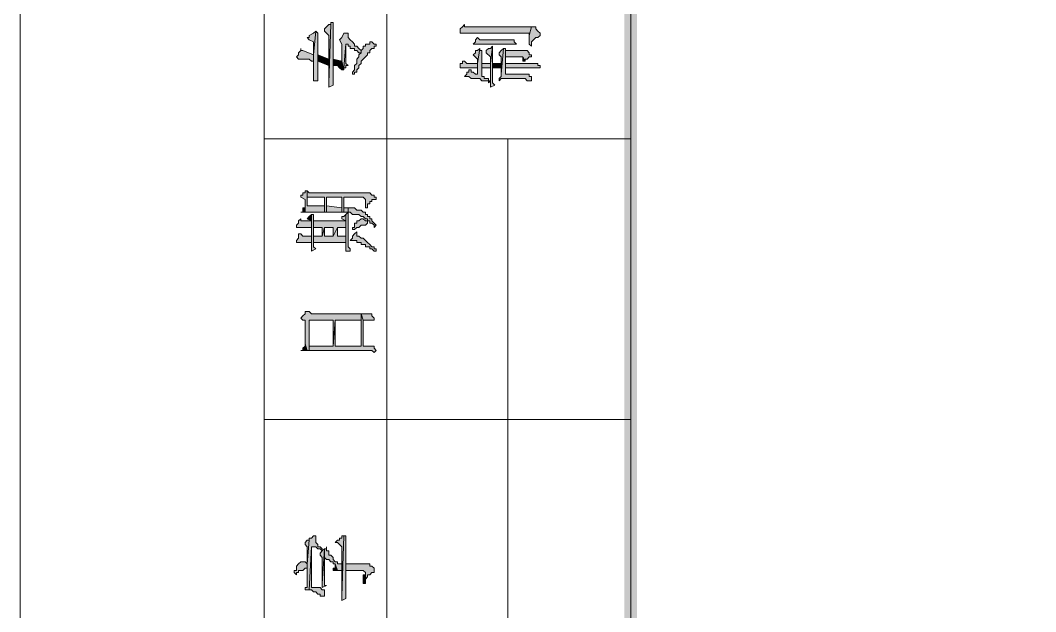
# Model space of a CAD drawing. Header units: millimetres. Extents: x 6 to 291, y 4 to 206.
# Drawn here: x 5.8 to 25.73, y 119.54 to 131.15 of the extents above; entities that cross this region are included whole.
import ezdxf

# ---------------------------------------------------------------- set-up
doc = ezdxf.new("R2010")
doc.units = ezdxf.units.MM
doc.layers.add('C00-00-00', color=7, linetype='Continuous')

msp = doc.modelspace()

# ---------------------------------------------------------------- hatches: boundary and pattern name
at = {"layer": 'C00-00-00'}
h = msp.add_hatch(color=256, dxfattribs=at)
h.dxf.hatch_style = 2
h.paths.add_polyline_path([(17.653, 8.636004), (17.907, 8.89001), (17.653, 201.083336)])
h = msp.add_hatch(color=256, dxfattribs=at)
h.dxf.hatch_style = 2
h.paths.add_polyline_path([(17.907, 8.89001), (17.653, 201.083336), (17.907, 200.787002)])
h = msp.add_hatch(color=256, dxfattribs=at)
h.dxf.hatch_style = 2
h.paths.add_polyline_path([(11.43, 130.810006), (11.472334, 130.767673), (11.557, 130.72534), (11.557, 130.47134), (11.599334, 130.937006), (11.557, 130.894673), (11.472334, 130.85234), (11.472334, 130.810006)])
h = msp.add_hatch(color=256, dxfattribs=at)
h.dxf.hatch_style = 2
h.paths.add_polyline_path([(11.557, 129.963336), (11.641667, 129.963336), (11.641667, 130.89467), (11.599333, 130.937003), (11.557, 130.471336)])
h = msp.add_hatch(color=256, dxfattribs=at)
h.dxf.hatch_style = 2
h.paths.add_polyline_path([(11.768667, 130.937001), (11.853333, 130.852334), (11.853333, 129.921001), (11.895667, 131.064001), (11.853333, 131.064001), (11.811, 131.021668), (11.768667, 130.979334)])
h = msp.add_hatch(color=256, dxfattribs=at)
h.dxf.hatch_style = 2
h.paths.add_polyline_path([(11.853333, 129.836333), (11.938, 129.878667), (11.938, 131.106333), (11.895666, 131.106333), (11.895666, 131.064), (11.853333, 129.921)])
h = msp.add_hatch(color=256, dxfattribs=at)
h.dxf.hatch_style = 2
h.paths.add_polyline_path([(14.435667, 130.894667), (14.478, 130.894667), (15.748, 130.894667), (15.790334, 130.894667), (15.790334, 130.852333), (15.832667, 131.021667), (14.520334, 131.021667), (14.520334, 131.064), (14.478, 131.021667), (14.435667, 130.979333), (14.435667, 130.937)])
h = msp.add_hatch(color=256, dxfattribs=at)
h.dxf.hatch_style = 2
h.paths.add_polyline_path([(15.790333, 130.683004), (15.832667, 130.64067), (15.832667, 130.683004), (15.832667, 130.725337), (15.875, 130.76767), (15.917333, 130.810004), (15.959667, 130.810004), (16.002, 130.852337), (16.002, 130.89467), (15.959667, 130.937004), (15.917333, 130.979337), (15.917333, 131.02167), (15.832667, 131.02167), (15.790333, 130.852337), (15.790333, 130.810004), (15.790333, 130.725337)])
h = msp.add_hatch(color=256, dxfattribs=at)
h.dxf.hatch_style = 2
h.paths.add_polyline_path([(12.064999, 130.767672), (12.107333, 130.683005), (12.107333, 130.344339), (12.149666, 130.175005), (12.149666, 130.217339), (12.191999, 130.683005), (12.234333, 130.683005), (12.234333, 130.640672), (12.276666, 130.640672), (12.276666, 130.598339), (12.318999, 130.598339), (12.361333, 130.598339), (12.361333, 130.556005), (12.403666, 130.556005), (12.445999, 130.513672), (12.488333, 130.513672), (12.488333, 130.556005), (12.445999, 130.598339), (12.403666, 130.640672), (12.361333, 130.640672), (12.361333, 130.683005), (12.318999, 130.725339), (12.276666, 130.767672), (12.234333, 130.810005), (12.234333, 130.894672), (12.191999, 130.894672), (12.149666, 130.894672), (12.107333, 130.810005)])
h = msp.add_hatch(color=256, dxfattribs=at)
h.dxf.hatch_style = 2
h.paths.add_polyline_path([(14.689667, 130.683004), (15.536333, 130.683004), (15.494, 130.725337), (15.494, 130.76767), (14.816667, 130.76767), (14.774333, 130.810004), (14.732, 130.76767), (14.732, 130.725337)])
h = msp.add_hatch(color=256, dxfattribs=at)
h.dxf.hatch_style = 2
h.paths.add_polyline_path([(11.218334, 130.429006), (11.260667, 130.386672), (11.387667, 130.386672), (11.472334, 130.386672), (11.514667, 130.344339), (11.557001, 130.344339), (11.557001, 130.005672), (11.557001, 130.471339), (11.345334, 130.556006), (11.303001, 130.556006), (11.303001, 130.598339), (11.303001, 130.556006), (11.260667, 130.513672), (11.260667, 130.471339)])
h = msp.add_hatch(color=256, dxfattribs=at)
h.dxf.hatch_style = 2
h.paths.add_polyline_path([(12.149666, 130.217334), (12.191999, 130.217334), (12.191999, 130.259668), (12.234333, 130.259668), (12.191999, 130.302001), (12.191999, 130.683001)])
h = msp.add_hatch(color=256, dxfattribs=at)
h.dxf.hatch_style = 2
h.paths.add_polyline_path([(12.319, 130.090339), (12.361334, 130.090339), (12.361334, 130.132673), (12.403667, 130.132673), (12.403667, 130.175006), (12.446, 130.217339), (12.446, 130.259673), (12.488334, 130.302006), (12.488334, 130.344339), (12.530667, 130.386673), (12.573, 130.429006), (12.615334, 130.471339), (12.615334, 130.513673), (12.657667, 130.513673), (12.657667, 130.556006), (12.7, 130.598339), (12.742334, 130.598339), (12.742334, 130.640673), (12.784667, 130.640673), (12.784667, 130.683006), (12.742334, 130.683006), (12.7, 130.725339), (12.657667, 130.725339), (12.657667, 130.683006), (12.615334, 130.683006), (12.573, 130.683006), (12.573, 130.640673), (12.530667, 130.640673), (12.530667, 130.598339), (12.488334, 130.556006), (12.488334, 130.513673), (12.446, 130.471339), (12.446, 130.429006), (12.403667, 130.386673), (12.403667, 130.344339), (12.403667, 130.302006), (12.361334, 130.259673), (12.361334, 130.217339), (12.361334, 130.175006), (12.319, 130.132673)])
h = msp.add_hatch(color=256, dxfattribs=at)
h.dxf.hatch_style = 2
h.paths.add_polyline_path([(14.520334, 130.048005), (14.605, 130.048005), (14.647334, 130.005672), (14.732, 130.005672), (14.816667, 130.005672), (14.859, 129.963338), (14.901334, 129.963338), (14.986, 129.963338), (14.986, 129.921005), (15.028334, 129.963338), (14.986, 129.963338), (14.986, 130.005672), (14.943667, 130.005672), (14.901334, 130.005672), (14.901334, 130.048005), (14.859, 130.048005), (14.859, 130.302005), (14.859, 130.556005), (14.816667, 130.556005), (14.816667, 130.598338), (14.774334, 130.302005), (14.774334, 130.090338), (14.732, 130.090338), (14.689667, 130.132672), (14.647334, 130.132672), (14.647334, 130.175005), (14.605, 130.175005), (14.605, 130.132672), (14.562667, 130.132672), (14.562667, 130.090338)])
h = msp.add_hatch(color=256, dxfattribs=at)
h.dxf.hatch_style = 2
h.paths.add_polyline_path([(14.689667, 130.471332), (14.774333, 130.386665), (14.774333, 130.301999), (14.816667, 130.598332), (14.774333, 130.555999), (14.732, 130.555999), (14.732, 130.513665)])
h = msp.add_hatch(color=256, dxfattribs=at)
h.dxf.hatch_style = 2
h.paths.add_polyline_path([(14.943667, 130.513666), (15.028333, 130.429), (15.028333, 130.302), (15.070667, 130.640666), (15.028333, 130.598333), (14.986, 130.598333), (14.943667, 130.556)])
h = msp.add_hatch(color=256, dxfattribs=at)
h.dxf.hatch_style = 2
h.paths.add_polyline_path([(15.028333, 129.836333), (15.113, 129.878667), (15.070666, 129.921), (15.070666, 130.640667), (15.028333, 130.302), (15.028333, 129.878667)])
h = msp.add_hatch(color=256, dxfattribs=at)
h.dxf.hatch_style = 2
h.paths.add_polyline_path([(15.197666, 129.963336), (15.24, 130.00567), (15.705666, 130.00567), (15.748, 129.963336), (15.832666, 129.963336), (15.832666, 130.00567), (15.832666, 130.048003), (15.790333, 130.048003), (15.790333, 130.090336), (15.748, 130.090336), (15.324666, 130.090336), (15.324666, 130.217336), (15.324666, 130.598336), (15.282333, 130.598336), (15.24, 130.090336), (15.24, 130.048003), (15.197666, 130.00567)])
h = msp.add_hatch(color=256, dxfattribs=at)
h.dxf.hatch_style = 2
h.paths.add_polyline_path([(15.197666, 130.471332), (15.24, 130.428999), (15.24, 130.090332), (15.282333, 130.598332), (15.24, 130.555999), (15.197666, 130.513665)])
h = msp.add_hatch(color=256, dxfattribs=at)
h.dxf.hatch_style = 2
h.paths.add_polyline_path([(15.324666, 130.598335), (15.324666, 130.429001), (15.620999, 130.429001), (15.663333, 130.429001), (15.705666, 130.344335), (15.705666, 130.386668), (15.747999, 130.386668), (15.790333, 130.429001), (15.832666, 130.429001), (15.832666, 130.471335), (15.790333, 130.471335), (15.790333, 130.513668), (15.747999, 130.556001), (15.324666, 130.556001)])
h = msp.add_hatch(color=256, dxfattribs=at)
h.dxf.hatch_style = 2
h.paths.add_polyline_path([(11.641667, 130.471332), (11.641667, 130.344337), (11.853333, 130.259669), (11.853333, 130.386672)])
h = msp.add_hatch(color=256, dxfattribs=at)
h.dxf.hatch_style = 2
h.paths.add_polyline_path([(11.938, 130.386672), (11.938, 130.259672), (12.022666, 130.259672), (12.065, 130.217338), (12.107333, 130.175005), (12.149666, 130.175005), (12.107333, 130.344338)])
h = msp.add_hatch(color=256, dxfattribs=at)
h.dxf.hatch_style = 2
h.paths.add_polyline_path([(14.435667, 130.217334), (14.774334, 130.217334), (14.774334, 130.090334), (14.774334, 130.302001), (14.562667, 130.302001), (14.520334, 130.344334), (14.478, 130.344334), (14.478, 130.302001), (14.435667, 130.302001), (14.435667, 130.259668)])
h = msp.add_hatch(color=256, dxfattribs=at)
h.dxf.hatch_style = 2
h.paths.add_polyline_path([(15.663334, 130.344337), (15.705667, 130.344337), (15.663334, 130.429006)])
h = msp.add_hatch(color=256, dxfattribs=at)
h.dxf.hatch_style = 2
h.paths.add_polyline_path([(14.859, 130.302003), (14.859, 130.217334), (15.028333, 130.217334), (15.028333, 129.921002), (15.028333, 130.302003)])
h = msp.add_hatch(color=256, dxfattribs=at)
h.dxf.hatch_style = 2
h.paths.add_polyline_path([(15.239999, 130.217334), (15.239999, 130.302003), (15.070666, 130.302003), (15.070666, 130.217334)])
h = msp.add_hatch(color=256, dxfattribs=at)
h.dxf.hatch_style = 2
h.paths.add_polyline_path([(15.324666, 130.302003), (15.324666, 130.217336), (15.747999, 130.217336), (16.001999, 130.217336), (16.001999, 130.259669), (15.959666, 130.259669), (15.959666, 130.302003)])
h = msp.add_hatch(color=256, dxfattribs=at)
h.dxf.hatch_style = 2
h.paths.add_polyline_path([(11.303, 127.677333), (11.387667, 127.634999), (11.387667, 127.380999), (11.43, 127.380999), (11.768667, 127.380999), (11.768667, 127.507999), (11.514667, 127.507999), (11.472334, 127.507999), (11.43, 127.507999), (11.43, 127.677333), (11.43, 127.804333), (11.387667, 127.804333), (11.387667, 127.761999), (11.345334, 127.761999), (11.345334, 127.719666), (11.303, 127.719666)])
h = msp.add_hatch(color=256, dxfattribs=at)
h.dxf.hatch_style = 2
h.paths.add_polyline_path([(11.43, 127.804336), (11.43, 127.677336), (11.768667, 127.677336), (11.768667, 127.508002), (11.768667, 127.381002), (11.811, 127.381002), (11.811, 127.677336), (12.107334, 127.677336), (12.107334, 127.465669), (12.107334, 127.381002), (12.149667, 127.381002), (12.149667, 127.677336), (12.530667, 127.677336), (12.573, 127.635002), (12.573, 127.592669), (12.573, 127.465669), (12.615334, 127.465669), (12.615334, 127.508002), (12.615334, 127.550336), (12.657667, 127.550336), (12.657667, 127.592669), (12.7, 127.592669), (12.7, 127.635002), (12.742334, 127.635002), (12.784667, 127.635002), (12.784667, 127.677336), (12.742334, 127.677336), (12.742334, 127.719669), (12.7, 127.719669), (12.657667, 127.762002), (11.472334, 127.762002)])
h = msp.add_hatch(color=256, dxfattribs=at)
h.dxf.hatch_style = 2
h.paths.add_polyline_path([(11.811, 127.381001), (12.107333, 127.381001), (12.107333, 127.465669), (11.811, 127.508004), (11.811, 127.677333)])
h = msp.add_hatch(color=256, dxfattribs=at)
h.dxf.hatch_style = 2
h.paths.add_polyline_path([(12.149666, 127.381001), (12.234334, 127.381001), (12.234334, 127.465669), (12.149666, 127.465669), (12.149666, 127.677333)])
h = msp.add_hatch(color=256, dxfattribs=at)
h.dxf.hatch_style = 2
h.paths.add_polyline_path([(12.573, 127.465669), (12.573, 127.592672), (12.573, 127.550338)])
h = msp.add_hatch(color=256, dxfattribs=at)
h.dxf.hatch_style = 2
h.paths.add_polyline_path([(11.303, 127.381001), (11.387667, 127.381001), (11.387667, 127.508001), (11.387667, 127.465667), (11.345334, 127.465667), (11.345334, 127.423334), (11.345334, 127.381001)])
h = msp.add_hatch(color=256, dxfattribs=at)
h.dxf.hatch_style = 2
h.paths.add_polyline_path([(12.192001, 126.618999), (12.276667, 126.618999), (12.276667, 126.661333), (12.234334, 126.703666), (12.234334, 127.465666), (12.234334, 127.380999), (12.192001, 127.338666)])
h = msp.add_hatch(color=256, dxfattribs=at)
h.dxf.hatch_style = 2
h.paths.add_polyline_path([(12.234334, 127.465669), (12.234334, 127.381002), (12.276667, 127.381002), (12.319001, 127.338669), (12.403667, 127.338669), (12.446001, 127.338669), (12.488334, 127.296336), (12.530667, 127.296336), (12.573001, 127.254002), (12.615334, 127.254002), (12.615334, 127.211669), (12.657667, 127.211669), (12.657667, 127.169336), (12.700001, 127.169336), (12.742334, 127.127002), (12.742334, 127.084669), (12.784667, 127.127002), (12.742334, 127.169336), (12.700001, 127.211669), (12.700001, 127.254002), (12.657667, 127.254002), (12.657667, 127.296336), (12.615334, 127.296336), (12.615334, 127.338669), (12.573001, 127.338669), (12.573001, 127.381002), (12.530667, 127.381002), (12.488334, 127.423336), (12.446001, 127.423336), (12.403667, 127.423336), (12.361334, 127.465669), (12.319001, 127.465669), (12.276667, 127.465669)])
h = msp.add_hatch(color=256, dxfattribs=at)
h.dxf.hatch_style = 2
h.paths.add_polyline_path([(11.218334, 127.084669), (11.514667, 127.084669), (11.514667, 126.915335), (11.514667, 126.703669), (11.514667, 127.211669), (11.303001, 127.211669), (11.303001, 127.254002), (11.260667, 127.211669), (11.260667, 127.169335), (11.218334, 127.127002)])
h = msp.add_hatch(color=256, dxfattribs=at)
h.dxf.hatch_style = 2
h.paths.add_polyline_path([(11.43, 127.254006), (11.514667, 127.211672), (11.514667, 127.338672), (11.472334, 127.296339)])
h = msp.add_hatch(color=256, dxfattribs=at)
h.dxf.hatch_style = 2
h.paths.add_polyline_path([(11.514667, 126.618999), (11.599333, 126.661333), (11.557, 126.703666), (11.557, 127.338666), (11.514667, 127.338666), (11.514667, 126.661333)])
h = msp.add_hatch(color=256, dxfattribs=at)
h.dxf.hatch_style = 2
h.paths.add_polyline_path([(11.557, 127.211672), (11.557, 126.788338), (11.557, 127.084672), (11.726333, 127.084672), (11.726333, 126.915338), (11.768667, 127.084672), (11.938, 127.084672), (11.938, 126.915338), (12.022667, 127.084672), (12.192, 127.084672), (12.192, 127.211672)])
h = msp.add_hatch(color=256, dxfattribs=at)
h.dxf.hatch_style = 2
h.paths.add_polyline_path([(12.107333, 127.254006), (12.191999, 127.211672), (12.191999, 126.915339), (12.191999, 127.338672), (12.149666, 127.296339), (12.107333, 127.296339)])
h = msp.add_hatch(color=256, dxfattribs=at)
h.dxf.hatch_style = 2
h.paths.add_polyline_path([(12.319, 127.042334), (12.361334, 127.042334), (12.403667, 127.084668), (12.446, 127.084668), (12.488334, 127.127001), (12.530667, 127.127001), (12.573, 127.127001), (12.615334, 127.169334), (12.615334, 127.211668), (12.573, 127.211668), (12.530667, 127.254001), (12.488334, 127.254001), (12.446, 127.211668), (12.403667, 127.211668), (12.403667, 127.169334), (12.361334, 127.169334), (12.361334, 127.127001), (12.361334, 127.084668), (12.319, 127.084668)])
h = msp.add_hatch(color=256, dxfattribs=at)
h.dxf.hatch_style = 2
h.paths.add_polyline_path([(11.218334, 126.788336), (11.514667, 126.788336), (11.514667, 126.915336), (11.345334, 126.915336), (11.303001, 126.95767), (11.260667, 126.95767), (11.260667, 126.915336), (11.260667, 126.873003), (11.218334, 126.83067)])
h = msp.add_hatch(color=256, dxfattribs=at)
h.dxf.hatch_style = 2
h.paths.add_polyline_path([(11.557, 126.788336), (12.192, 126.788336), (12.192, 126.661336), (12.192, 126.915336), (12.022667, 126.915336), (12.022667, 127.08467), (11.938, 126.915336), (11.768667, 126.915336), (11.768667, 127.08467), (11.726333, 126.915336), (11.557, 126.915336), (11.557, 127.08467)])
h = msp.add_hatch(color=256, dxfattribs=at)
h.dxf.hatch_style = 2
h.paths.add_polyline_path([(12.276667, 126.830671), (12.319001, 126.830671), (12.403667, 126.830671), (12.403667, 126.788337), (12.446001, 126.788337), (12.488334, 126.788337), (12.488334, 126.746004), (12.530667, 126.746004), (12.573001, 126.746004), (12.573001, 126.703671), (12.615334, 126.703671), (12.657667, 126.703671), (12.657667, 126.661337), (12.700001, 126.661337), (12.742334, 126.619004), (12.784667, 126.619004), (12.784667, 126.661337), (12.742334, 126.661337), (12.742334, 126.703671), (12.700001, 126.703671), (12.657667, 126.746004), (12.615334, 126.788337), (12.573001, 126.830671), (12.530667, 126.873004), (12.488334, 126.873004), (12.446001, 126.915337), (12.403667, 126.915337), (12.403667, 126.957671), (12.403667, 127.000004), (12.361334, 126.957671), (12.319001, 126.915337), (12.319001, 126.873004)])
h = msp.add_hatch(color=256, dxfattribs=at)
h.dxf.hatch_style = 2
h.paths.add_polyline_path([(11.303, 125.306668), (11.345334, 125.264335), (11.387667, 125.264335), (11.387667, 124.798668), (11.43, 124.671668), (11.472334, 124.671668), (11.472334, 125.264335), (11.938, 125.264335), (11.938, 124.756335), (11.980334, 125.264335), (12.488334, 125.264335), (12.488334, 124.756335), (12.488334, 125.391335), (11.514667, 125.391335), (11.472334, 125.433668), (11.43, 125.433668), (11.387667, 125.433668), (11.387667, 125.391335), (11.345334, 125.349001)])
h = msp.add_hatch(color=256, dxfattribs=at)
h.dxf.hatch_style = 2
h.paths.add_polyline_path([(11.472334, 124.67167), (12.7, 124.67167), (12.742334, 124.629336), (12.784667, 124.67167), (12.742334, 124.714003), (12.742334, 124.756336), (12.7, 124.756336), (12.530667, 124.756336), (12.530667, 125.264336), (12.488334, 125.391336), (12.488334, 124.756336), (11.980334, 124.756336), (11.980334, 125.264336), (11.938, 124.756336), (11.472334, 124.756336), (11.472334, 125.264336)])
h = msp.add_hatch(color=256, dxfattribs=at)
h.dxf.hatch_style = 2
h.paths.add_polyline_path([(12.488334, 125.391337), (12.530667, 125.264337), (12.742334, 125.264337), (12.742334, 125.30667), (12.7, 125.349004), (12.7, 125.391337), (12.657667, 125.391337)])
h = msp.add_hatch(color=256, dxfattribs=at)
h.dxf.hatch_style = 2
h.paths.add_polyline_path([(11.303, 124.67167), (11.43, 124.67167), (11.387667, 124.79867), (11.387667, 124.756336), (11.345334, 124.714003), (11.345334, 124.67167)])
h = msp.add_hatch(color=256, dxfattribs=at)
h.dxf.hatch_style = 2
h.paths.add_polyline_path([(11.387667, 120.015001), (11.387667, 119.972668), (11.472334, 119.972668), (11.514667, 120.819335), (11.557, 120.819335), (11.599334, 120.819335), (11.641667, 120.777001), (11.684, 120.777001), (11.726334, 120.734668), (11.726334, 120.777001), (11.684, 120.819335), (11.641667, 120.819335), (11.641667, 120.861668), (11.599334, 120.904001), (11.599334, 120.946335), (11.599334, 120.988668), (11.599334, 121.031001), (11.557, 121.031001), (11.514667, 120.988668), (11.472334, 120.988668), (11.472334, 120.946335), (11.43, 120.480668), (11.43, 120.015001)])
h = msp.add_hatch(color=256, dxfattribs=at)
h.dxf.hatch_style = 2
h.paths.add_polyline_path([(11.980333, 120.904006), (12.022666, 120.904006), (12.107333, 120.819339), (12.107333, 119.845672), (12.149666, 121.031006), (12.107333, 121.031006), (12.107333, 120.988672), (12.065, 120.988672), (12.065, 120.946339), (12.022666, 120.946339)])
h = msp.add_hatch(color=256, dxfattribs=at)
h.dxf.hatch_style = 2
h.paths.add_polyline_path([(12.107333, 119.761004), (12.191999, 119.803337), (12.191999, 121.031004), (12.149666, 121.031004), (12.107333, 119.84567)])
h = msp.add_hatch(color=256, dxfattribs=at)
h.dxf.hatch_style = 2
h.paths.add_polyline_path([(11.387667, 120.904006), (11.387667, 120.861672), (11.43, 120.819339), (11.43, 120.480672), (11.472334, 120.946339), (11.43, 120.946339)])
h = msp.add_hatch(color=256, dxfattribs=at)
h.dxf.hatch_style = 2
h.paths.add_polyline_path([(11.472334, 119.972667), (11.514667, 119.972667), (11.557, 119.930334), (11.599334, 119.930334), (11.641667, 119.888001), (11.684, 119.888001), (11.684, 119.845667), (11.726334, 119.845667), (11.768667, 119.845667), (11.768667, 119.888001), (11.768667, 119.930334), (11.768667, 119.972667), (11.726334, 119.972667), (11.684, 120.015001), (11.641667, 120.015001), (11.557, 120.015001), (11.514667, 120.015001), (11.514667, 120.819334)])
h = msp.add_hatch(color=256, dxfattribs=at)
h.dxf.hatch_style = 2
h.paths.add_polyline_path([(11.684, 120.692334), (11.684, 120.650001), (11.726333, 120.607668), (11.726333, 120.099668), (11.768667, 120.777001), (11.726333, 120.734668)])
h = msp.add_hatch(color=256, dxfattribs=at)
h.dxf.hatch_style = 2
h.paths.add_polyline_path([(11.726333, 120.015001), (11.811, 120.057335), (11.768667, 120.057335), (11.768667, 120.607668), (11.768667, 120.777001), (11.726333, 120.099668), (11.726333, 120.057335)])
h = msp.add_hatch(color=256, dxfattribs=at)
h.dxf.hatch_style = 2
h.paths.add_polyline_path([(11.768667, 120.777003), (11.768667, 120.607669), (11.811, 120.565336), (11.853333, 120.565336), (11.895667, 120.523003), (11.938, 120.523003), (11.938, 120.480669), (11.980333, 120.480669), (12.022667, 120.353669), (12.107333, 120.353669), (12.107333, 120.480669), (12.022667, 120.480669), (12.022667, 120.523003), (11.980333, 120.523003), (11.938, 120.565336), (11.938, 120.607669), (11.895667, 120.650003), (11.853333, 120.650003), (11.853333, 120.692336), (11.853333, 120.734669), (11.811, 120.734669), (11.811, 120.819336), (11.811, 120.777003)])
h = msp.add_hatch(color=256, dxfattribs=at)
h.dxf.hatch_style = 2
h.paths.add_polyline_path([(11.176001, 120.311333), (11.218334, 120.269), (11.218334, 120.311333), (11.260667, 120.311333), (11.260667, 120.353667), (11.303001, 120.353667), (11.345334, 120.353667), (11.387667, 120.396), (11.430001, 120.396), (11.430001, 120.015), (11.430001, 120.480667), (11.387667, 120.523), (11.345334, 120.523), (11.303001, 120.523), (11.260667, 120.480667), (11.218334, 120.438333), (11.218334, 120.396), (11.218334, 120.353667), (11.176001, 120.353667)])
h = msp.add_hatch(color=256, dxfattribs=at)
h.dxf.hatch_style = 2
h.paths.add_polyline_path([(11.938, 120.353668), (11.980333, 120.353668), (12.022666, 120.353668), (11.980333, 120.480668), (11.980333, 120.438334), (11.980333, 120.396001), (11.938, 120.396001)])
h = msp.add_hatch(color=256, dxfattribs=at)
h.dxf.hatch_style = 2
h.paths.add_polyline_path([(12.192001, 120.480671), (12.192001, 120.353671), (12.446001, 120.353671), (12.530667, 120.353671), (12.573001, 120.311337), (12.573001, 120.099671), (12.573001, 120.142004), (12.573001, 120.184337), (12.615334, 120.226671), (12.615334, 120.269004), (12.657667, 120.269004), (12.700001, 120.311337), (12.742334, 120.311337), (12.742334, 120.353671), (12.742334, 120.396004), (12.700001, 120.438337), (12.657667, 120.438337), (12.657667, 120.480671), (12.615334, 120.480671)])
h = msp.add_hatch(color=256, dxfattribs=at)
h.dxf.hatch_style = 2
h.paths.add_polyline_path([(12.530667, 120.09967), (12.573, 120.09967), (12.573, 120.311337), (12.573, 120.269004), (12.530667, 120.269004), (12.530667, 120.142004)])

# ---------------------------------------------------------------- linework, layer by layer
at = {"layer": 'C00-00-00', "lineweight": 15}
for points in [[(291.126319, 205.740002), (5.799667, 205.740002), (5.799667, 3.979343), (291.126319, 3.979343)], [(10.583333, 108.839004), (10.583333, 141.859001)], [(12.996333, 48.810328), (12.996333, 141.859001)], [(17.779999, 141.859001), (17.779999, 8.762999)], [(17.779999, 128.820334), (10.583333, 128.820334), (17.779999, 128.820334), (10.583333, 128.820334)], [(17.779999, 128.820334), (10.583333, 128.820334)], [(15.367001, 48.810328), (15.367001, 128.820334)], [(17.779999, 123.317004), (10.583333, 123.317004)]]:
    msp.add_lwpolyline(points, dxfattribs=at)
at = {"layer": 'C00-00-00', "lineweight": 13}
for points in [[(11.43, 130.810006), (11.472334, 130.767673), (11.557, 130.72534), (11.557, 130.47134), (11.599334, 130.937006), (11.557, 130.894673), (11.472334, 130.85234), (11.472334, 130.810006)], [(11.557, 129.963336), (11.641667, 129.963336), (11.641667, 130.89467), (11.599333, 130.937003), (11.557, 130.471336)], [(11.768667, 130.937001), (11.853333, 130.852334), (11.853333, 129.921001), (11.895667, 131.064001), (11.853333, 131.064001), (11.811, 131.021668), (11.768667, 130.979334)], [(11.853333, 129.836333), (11.938, 129.878667), (11.938, 131.106333), (11.895666, 131.106333), (11.895666, 131.064), (11.853333, 129.921)], [(14.435667, 130.894667), (14.478, 130.894667), (15.748, 130.894667), (15.790334, 130.894667), (15.790334, 130.852333), (15.832667, 131.021667), (14.520334, 131.021667), (14.520334, 131.064), (14.478, 131.021667), (14.435667, 130.979333), (14.435667, 130.937)], [(15.790333, 130.683004), (15.832667, 130.64067), (15.832667, 130.683004), (15.832667, 130.725337), (15.875, 130.76767), (15.917333, 130.810004), (15.959667, 130.810004), (16.002, 130.852337), (16.002, 130.89467), (15.959667, 130.937004), (15.917333, 130.979337), (15.917333, 131.02167), (15.832667, 131.02167), (15.790333, 130.852337), (15.790333, 130.810004), (15.790333, 130.725337)], [(12.064999, 130.767672), (12.107333, 130.683005), (12.107333, 130.344339), (12.149666, 130.175005), (12.149666, 130.217339), (12.191999, 130.683005), (12.234333, 130.683005), (12.234333, 130.640672), (12.276666, 130.640672), (12.276666, 130.598339), (12.318999, 130.598339), (12.361333, 130.598339), (12.361333, 130.556005), (12.403666, 130.556005), (12.445999, 130.513672), (12.488333, 130.513672), (12.488333, 130.556005), (12.445999, 130.598339), (12.403666, 130.640672), (12.361333, 130.640672), (12.361333, 130.683005), (12.318999, 130.725339), (12.276666, 130.767672), (12.234333, 130.810005), (12.234333, 130.894672), (12.191999, 130.894672), (12.149666, 130.894672), (12.107333, 130.810005)], [(14.689667, 130.683004), (15.536333, 130.683004), (15.494, 130.725337), (15.494, 130.76767), (14.816667, 130.76767), (14.774333, 130.810004), (14.732, 130.76767), (14.732, 130.725337)], [(11.218334, 130.429006), (11.260667, 130.386672), (11.387667, 130.386672), (11.472334, 130.386672), (11.514667, 130.344339), (11.557001, 130.344339), (11.557001, 130.005672), (11.557001, 130.471339), (11.345334, 130.556006), (11.303001, 130.556006), (11.303001, 130.598339), (11.303001, 130.556006), (11.260667, 130.513672), (11.260667, 130.471339)], [(12.149666, 130.217334), (12.191999, 130.217334), (12.191999, 130.259668), (12.234333, 130.259668), (12.191999, 130.302001), (12.191999, 130.683001)], [(12.319, 130.090339), (12.361334, 130.090339), (12.361334, 130.132673), (12.403667, 130.132673), (12.403667, 130.175006), (12.446, 130.217339), (12.446, 130.259673), (12.488334, 130.302006), (12.488334, 130.344339), (12.530667, 130.386673), (12.573, 130.429006), (12.615334, 130.471339), (12.615334, 130.513673), (12.657667, 130.513673), (12.657667, 130.556006), (12.7, 130.598339), (12.742334, 130.598339), (12.742334, 130.640673), (12.784667, 130.640673), (12.784667, 130.683006), (12.742334, 130.683006), (12.7, 130.725339), (12.657667, 130.725339), (12.657667, 130.683006), (12.615334, 130.683006), (12.573, 130.683006), (12.573, 130.640673), (12.530667, 130.640673), (12.530667, 130.598339), (12.488334, 130.556006), (12.488334, 130.513673), (12.446, 130.471339), (12.446, 130.429006), (12.403667, 130.386673), (12.403667, 130.344339), (12.403667, 130.302006), (12.361334, 130.259673), (12.361334, 130.217339), (12.361334, 130.175006), (12.319, 130.132673)], [(14.520334, 130.048005), (14.605, 130.048005), (14.647334, 130.005672), (14.732, 130.005672), (14.816667, 130.005672), (14.859, 129.963338), (14.901334, 129.963338), (14.986, 129.963338), (14.986, 129.921005), (15.028334, 129.963338), (14.986, 129.963338), (14.986, 130.005672), (14.943667, 130.005672), (14.901334, 130.005672), (14.901334, 130.048005), (14.859, 130.048005), (14.859, 130.302005), (14.859, 130.556005), (14.816667, 130.556005), (14.816667, 130.598338), (14.774334, 130.302005), (14.774334, 130.090338), (14.732, 130.090338), (14.689667, 130.132672), (14.647334, 130.132672), (14.647334, 130.175005), (14.605, 130.175005), (14.605, 130.132672), (14.562667, 130.132672), (14.562667, 130.090338)], [(14.689667, 130.471332), (14.774333, 130.386665), (14.774333, 130.301999), (14.816667, 130.598332), (14.774333, 130.555999), (14.732, 130.555999), (14.732, 130.513665)], [(14.943667, 130.513666), (15.028333, 130.429), (15.028333, 130.302), (15.070667, 130.640666), (15.028333, 130.598333), (14.986, 130.598333), (14.943667, 130.556)], [(15.028333, 129.836333), (15.113, 129.878667), (15.070666, 129.921), (15.070666, 130.640667), (15.028333, 130.302), (15.028333, 129.878667)], [(15.197666, 129.963336), (15.24, 130.00567), (15.705666, 130.00567), (15.748, 129.963336), (15.832666, 129.963336), (15.832666, 130.00567), (15.832666, 130.048003), (15.790333, 130.048003), (15.790333, 130.090336), (15.748, 130.090336), (15.324666, 130.090336), (15.324666, 130.217336), (15.324666, 130.598336), (15.282333, 130.598336), (15.24, 130.090336), (15.24, 130.048003), (15.197666, 130.00567)], [(15.197666, 130.471332), (15.24, 130.428999), (15.24, 130.090332), (15.282333, 130.598332), (15.24, 130.555999), (15.197666, 130.513665)], [(15.324666, 130.598335), (15.324666, 130.429001), (15.620999, 130.429001), (15.663333, 130.429001), (15.705666, 130.344335), (15.705666, 130.386668), (15.747999, 130.386668), (15.790333, 130.429001), (15.832666, 130.429001), (15.832666, 130.471335), (15.790333, 130.471335), (15.790333, 130.513668), (15.747999, 130.556001), (15.324666, 130.556001)], [(11.641667, 130.471332), (11.641667, 130.344337), (11.853333, 130.259669), (11.853333, 130.386672)], [(11.938, 130.386672), (11.938, 130.259672), (12.022666, 130.259672), (12.065, 130.217338), (12.107333, 130.175005), (12.149666, 130.175005), (12.107333, 130.344338)], [(14.435667, 130.217334), (14.774334, 130.217334), (14.774334, 130.090334), (14.774334, 130.302001), (14.562667, 130.302001), (14.520334, 130.344334), (14.478, 130.344334), (14.478, 130.302001), (14.435667, 130.302001), (14.435667, 130.259668)], [(15.663334, 130.344337), (15.705667, 130.344337), (15.663334, 130.429006)], [(14.859, 130.302003), (14.859, 130.217334), (15.028333, 130.217334), (15.028333, 129.921002), (15.028333, 130.302003)], [(15.239999, 130.217334), (15.239999, 130.302003), (15.070666, 130.302003), (15.070666, 130.217334)], [(15.324666, 130.302003), (15.324666, 130.217336), (15.747999, 130.217336), (16.001999, 130.217336), (16.001999, 130.259669), (15.959666, 130.259669), (15.959666, 130.302003)], [(11.303, 127.677333), (11.387667, 127.634999), (11.387667, 127.380999), (11.43, 127.380999), (11.768667, 127.380999), (11.768667, 127.507999), (11.514667, 127.507999), (11.472334, 127.507999), (11.43, 127.507999), (11.43, 127.677333), (11.43, 127.804333), (11.387667, 127.804333), (11.387667, 127.761999), (11.345334, 127.761999), (11.345334, 127.719666), (11.303, 127.719666)], [(11.43, 127.804336), (11.43, 127.677336), (11.768667, 127.677336), (11.768667, 127.508002), (11.768667, 127.381002), (11.811, 127.381002), (11.811, 127.677336), (12.107334, 127.677336), (12.107334, 127.465669), (12.107334, 127.381002), (12.149667, 127.381002), (12.149667, 127.677336), (12.530667, 127.677336), (12.573, 127.635002), (12.573, 127.592669), (12.573, 127.465669), (12.615334, 127.465669), (12.615334, 127.508002), (12.615334, 127.550336), (12.657667, 127.550336), (12.657667, 127.592669), (12.7, 127.592669), (12.7, 127.635002), (12.742334, 127.635002), (12.784667, 127.635002), (12.784667, 127.677336), (12.742334, 127.677336), (12.742334, 127.719669), (12.7, 127.719669), (12.657667, 127.762002), (11.472334, 127.762002)], [(11.811, 127.381001), (12.107333, 127.381001), (12.107333, 127.465669), (11.811, 127.508004), (11.811, 127.677333)], [(12.149666, 127.381001), (12.234334, 127.381001), (12.234334, 127.465669), (12.149666, 127.465669), (12.149666, 127.677333)], [(12.573, 127.465669), (12.573, 127.592672), (12.573, 127.550338)], [(11.303, 127.381001), (11.387667, 127.381001), (11.387667, 127.508001), (11.387667, 127.465667), (11.345334, 127.465667), (11.345334, 127.423334), (11.345334, 127.381001)], [(12.192001, 126.618999), (12.276667, 126.618999), (12.276667, 126.661333), (12.234334, 126.703666), (12.234334, 127.465666), (12.234334, 127.380999), (12.192001, 127.338666)], [(12.234334, 127.465669), (12.234334, 127.381002), (12.276667, 127.381002), (12.319001, 127.338669), (12.403667, 127.338669), (12.446001, 127.338669), (12.488334, 127.296336), (12.530667, 127.296336), (12.573001, 127.254002), (12.615334, 127.254002), (12.615334, 127.211669), (12.657667, 127.211669), (12.657667, 127.169336), (12.700001, 127.169336), (12.742334, 127.127002), (12.742334, 127.084669), (12.784667, 127.127002), (12.742334, 127.169336), (12.700001, 127.211669), (12.700001, 127.254002), (12.657667, 127.254002), (12.657667, 127.296336), (12.615334, 127.296336), (12.615334, 127.338669), (12.573001, 127.338669), (12.573001, 127.381002), (12.530667, 127.381002), (12.488334, 127.423336), (12.446001, 127.423336), (12.403667, 127.423336), (12.361334, 127.465669), (12.319001, 127.465669), (12.276667, 127.465669)], [(11.218334, 127.084669), (11.514667, 127.084669), (11.514667, 126.915335), (11.514667, 126.703669), (11.514667, 127.211669), (11.303001, 127.211669), (11.303001, 127.254002), (11.260667, 127.211669), (11.260667, 127.169335), (11.218334, 127.127002)], [(11.43, 127.254006), (11.514667, 127.211672), (11.514667, 127.338672), (11.472334, 127.296339)], [(11.514667, 126.618999), (11.599333, 126.661333), (11.557, 126.703666), (11.557, 127.338666), (11.514667, 127.338666), (11.514667, 126.661333)], [(11.557, 127.211672), (11.557, 126.788338), (11.557, 127.084672), (11.726333, 127.084672), (11.726333, 126.915338), (11.768667, 127.084672), (11.938, 127.084672), (11.938, 126.915338), (12.022667, 127.084672), (12.192, 127.084672), (12.192, 127.211672)], [(12.107333, 127.254006), (12.191999, 127.211672), (12.191999, 126.915339), (12.191999, 127.338672), (12.149666, 127.296339), (12.107333, 127.296339)], [(12.319, 127.042334), (12.361334, 127.042334), (12.403667, 127.084668), (12.446, 127.084668), (12.488334, 127.127001), (12.530667, 127.127001), (12.573, 127.127001), (12.615334, 127.169334), (12.615334, 127.211668), (12.573, 127.211668), (12.530667, 127.254001), (12.488334, 127.254001), (12.446, 127.211668), (12.403667, 127.211668), (12.403667, 127.169334), (12.361334, 127.169334), (12.361334, 127.127001), (12.361334, 127.084668), (12.319, 127.084668)], [(11.218334, 126.788336), (11.514667, 126.788336), (11.514667, 126.915336), (11.345334, 126.915336), (11.303001, 126.95767), (11.260667, 126.95767), (11.260667, 126.915336), (11.260667, 126.873003), (11.218334, 126.83067)], [(11.557, 126.788336), (12.192, 126.788336), (12.192, 126.661336), (12.192, 126.915336), (12.022667, 126.915336), (12.022667, 127.08467), (11.938, 126.915336), (11.768667, 126.915336), (11.768667, 127.08467), (11.726333, 126.915336), (11.557, 126.915336), (11.557, 127.08467)], [(12.276667, 126.830671), (12.319001, 126.830671), (12.403667, 126.830671), (12.403667, 126.788337), (12.446001, 126.788337), (12.488334, 126.788337), (12.488334, 126.746004), (12.530667, 126.746004), (12.573001, 126.746004), (12.573001, 126.703671), (12.615334, 126.703671), (12.657667, 126.703671), (12.657667, 126.661337), (12.700001, 126.661337), (12.742334, 126.619004), (12.784667, 126.619004), (12.784667, 126.661337), (12.742334, 126.661337), (12.742334, 126.703671), (12.700001, 126.703671), (12.657667, 126.746004), (12.615334, 126.788337), (12.573001, 126.830671), (12.530667, 126.873004), (12.488334, 126.873004), (12.446001, 126.915337), (12.403667, 126.915337), (12.403667, 126.957671), (12.403667, 127.000004), (12.361334, 126.957671), (12.319001, 126.915337), (12.319001, 126.873004)], [(11.303, 125.306668), (11.345334, 125.264335), (11.387667, 125.264335), (11.387667, 124.798668), (11.43, 124.671668), (11.472334, 124.671668), (11.472334, 125.264335), (11.938, 125.264335), (11.938, 124.756335), (11.980334, 125.264335), (12.488334, 125.264335), (12.488334, 124.756335), (12.488334, 125.391335), (11.514667, 125.391335), (11.472334, 125.433668), (11.43, 125.433668), (11.387667, 125.433668), (11.387667, 125.391335), (11.345334, 125.349001)], [(11.472334, 124.67167), (12.7, 124.67167), (12.742334, 124.629336), (12.784667, 124.67167), (12.742334, 124.714003), (12.742334, 124.756336), (12.7, 124.756336), (12.530667, 124.756336), (12.530667, 125.264336), (12.488334, 125.391336), (12.488334, 124.756336), (11.980334, 124.756336), (11.980334, 125.264336), (11.938, 124.756336), (11.472334, 124.756336), (11.472334, 125.264336)], [(12.488334, 125.391337), (12.530667, 125.264337), (12.742334, 125.264337), (12.742334, 125.30667), (12.7, 125.349004), (12.7, 125.391337), (12.657667, 125.391337)], [(11.303, 124.67167), (11.43, 124.67167), (11.387667, 124.79867), (11.387667, 124.756336), (11.345334, 124.714003), (11.345334, 124.67167)], [(11.387667, 120.015001), (11.387667, 119.972668), (11.472334, 119.972668), (11.514667, 120.819335), (11.557, 120.819335), (11.599334, 120.819335), (11.641667, 120.777001), (11.684, 120.777001), (11.726334, 120.734668), (11.726334, 120.777001), (11.684, 120.819335), (11.641667, 120.819335), (11.641667, 120.861668), (11.599334, 120.904001), (11.599334, 120.946335), (11.599334, 120.988668), (11.599334, 121.031001), (11.557, 121.031001), (11.514667, 120.988668), (11.472334, 120.988668), (11.472334, 120.946335), (11.43, 120.480668), (11.43, 120.015001)], [(11.980333, 120.904006), (12.022666, 120.904006), (12.107333, 120.819339), (12.107333, 119.845672), (12.149666, 121.031006), (12.107333, 121.031006), (12.107333, 120.988672), (12.065, 120.988672), (12.065, 120.946339), (12.022666, 120.946339)], [(12.107333, 119.761004), (12.191999, 119.803337), (12.191999, 121.031004), (12.149666, 121.031004), (12.107333, 119.84567)], [(11.387667, 120.904006), (11.387667, 120.861672), (11.43, 120.819339), (11.43, 120.480672), (11.472334, 120.946339), (11.43, 120.946339)], [(11.472334, 119.972667), (11.514667, 119.972667), (11.557, 119.930334), (11.599334, 119.930334), (11.641667, 119.888001), (11.684, 119.888001), (11.684, 119.845667), (11.726334, 119.845667), (11.768667, 119.845667), (11.768667, 119.888001), (11.768667, 119.930334), (11.768667, 119.972667), (11.726334, 119.972667), (11.684, 120.015001), (11.641667, 120.015001), (11.557, 120.015001), (11.514667, 120.015001), (11.514667, 120.819334)], [(11.684, 120.692334), (11.684, 120.650001), (11.726333, 120.607668), (11.726333, 120.099668), (11.768667, 120.777001), (11.726333, 120.734668)], [(11.726333, 120.015001), (11.811, 120.057335), (11.768667, 120.057335), (11.768667, 120.607668), (11.768667, 120.777001), (11.726333, 120.099668), (11.726333, 120.057335)], [(11.768667, 120.777003), (11.768667, 120.607669), (11.811, 120.565336), (11.853333, 120.565336), (11.895667, 120.523003), (11.938, 120.523003), (11.938, 120.480669), (11.980333, 120.480669), (12.022667, 120.353669), (12.107333, 120.353669), (12.107333, 120.480669), (12.022667, 120.480669), (12.022667, 120.523003), (11.980333, 120.523003), (11.938, 120.565336), (11.938, 120.607669), (11.895667, 120.650003), (11.853333, 120.650003), (11.853333, 120.692336), (11.853333, 120.734669), (11.811, 120.734669), (11.811, 120.819336), (11.811, 120.777003)], [(11.811, 120.819337), (11.811, 120.777003)], [(11.176001, 120.311333), (11.218334, 120.269), (11.218334, 120.311333), (11.260667, 120.311333), (11.260667, 120.353667), (11.303001, 120.353667), (11.345334, 120.353667), (11.387667, 120.396), (11.430001, 120.396), (11.430001, 120.015), (11.430001, 120.480667), (11.387667, 120.523), (11.345334, 120.523), (11.303001, 120.523), (11.260667, 120.480667), (11.218334, 120.438333), (11.218334, 120.396), (11.218334, 120.353667), (11.176001, 120.353667)], [(11.938, 120.353668), (11.980333, 120.353668), (12.022666, 120.353668), (11.980333, 120.480668), (11.980333, 120.438334), (11.980333, 120.396001), (11.938, 120.396001)], [(12.192001, 120.480671), (12.192001, 120.353671), (12.446001, 120.353671), (12.530667, 120.353671), (12.573001, 120.311337), (12.573001, 120.099671), (12.573001, 120.142004), (12.573001, 120.184337), (12.615334, 120.226671), (12.615334, 120.269004), (12.657667, 120.269004), (12.700001, 120.311337), (12.742334, 120.311337), (12.742334, 120.353671), (12.742334, 120.396004), (12.700001, 120.438337), (12.657667, 120.438337), (12.657667, 120.480671), (12.615334, 120.480671)], [(12.530667, 120.09967), (12.573, 120.09967), (12.573, 120.311337), (12.573, 120.269004), (12.530667, 120.269004), (12.530667, 120.142004)]]:
    msp.add_lwpolyline(points, close=True, dxfattribs=at)

doc.saveas('drawing.dxf')
